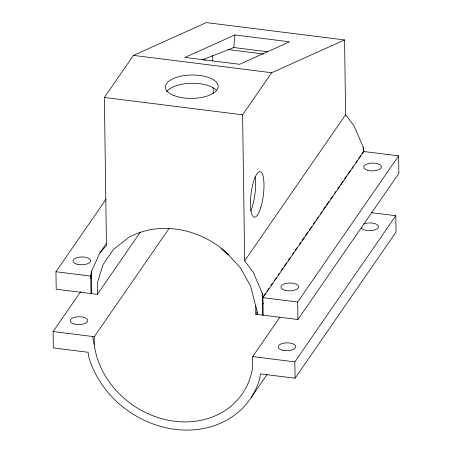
<?xml version="1.0" encoding="UTF-8"?>
<svg xmlns="http://www.w3.org/2000/svg" width="452" height="452" viewBox="0 0 452 452"><rect width="100%" height="100%" fill="white"/><g stroke="black" fill="none" stroke-linecap="round" stroke-linejoin="round"><path stroke-width="0.68" d="M279.929 317.146L252.685 356.583L252.561 367.719A83.58 71.461 34.6 0 1 172.681 420.987A83.58 71.461 34.6 0 1 94.202 344.407L94.287 336.706L169.206 228.254M106.045 199.23L55.952 271.742L56.201 289.201L97.366 294.359L97.491 282.568L103.09 264.533L113.695 249.188L128.588 237.577A83.58 71.461 34.6 0 1 225.825 251.888L240.419 267.844L250.662 286.257L257.838 314.502M263.188 315.174L262.911 297.676L363.877 151.522L398.636 155.878L398.884 173.37L297.913 319.53L255.764 314.242L255.855 305.88M202.445 59.8L233.865 47.539L234.893 34.945L289.574 41.81L239.566 64.303L184.879 57.438L234.893 34.945M106.282 243.605L99.875 252.883L91.315 271.793L90.762 276.104L90.976 293.563M99.875 252.883L106.446 245.549L104.378 97.457L133.436 55.387L206.332 22.6L344.571 39.945L345.611 114.735L244.651 260.889L253.126 272.115L262.239 293.246L262.911 297.676L297.67 302.038L398.636 155.878M91.558 274.946L90.762 276.104L55.952 271.742M371.487 212.666L395.799 215.717L396.031 232.068L295.066 378.228L260.363 373.872L259.764 378.556A92.598 79.173 34.6 0 1 175.156 429.355A92.598 79.173 34.6 0 1 88.835 357.108L88.1 352.289L53.347 347.927L53.116 331.548L80.767 291.523M97.366 294.359L140.233 232.305M244.651 260.889L242.611 114.802L271.675 72.732L344.571 39.945M262.533 297.631L265.335 293.568M266.94 291.252L268.94 288.348M270.946 285.449L272.55 283.127M274.149 280.811L276.155 277.912M278.155 275.008L279.359 273.268M280.963 270.951L282.963 268.047M284.167 266.307L286.574 262.832M288.173 260.51L290.178 257.612M292.178 254.708L293.783 252.391M295.388 250.069L296.987 247.752M299.393 244.272L300.597 242.532M302.196 240.21L304.202 237.311M305.405 235.571L307.806 232.091M309.411 229.769L311.411 226.87M313.417 223.972L315.016 221.649M316.62 219.327L318.225 217.011M320.626 213.53L321.83 211.79M323.434 209.468L325.434 206.57M326.638 204.829L329.039 201.349M330.644 199.027L332.649 196.128M334.649 193.23L335.853 191.49M337.859 188.591L339.458 186.269M340.661 184.529L343.062 181.049M344.667 178.732L346.673 175.828M347.87 174.088L350.277 170.607M351.882 168.291L353.481 165.969M355.888 162.488L357.086 160.748M358.69 158.432L360.696 155.528M361.894 153.787L363.498 151.471M255.764 314.242L257.369 311.92M262.572 304.377L263.375 303.219M251.205 397.466L267.228 374.267M295.066 378.228L294.834 361.877L395.799 215.717M233.865 47.539L267.782 51.799M227.927 49.534L263.471 53.997M203.185 59.811L205.287 60.076M133.436 55.387L271.675 72.732M104.378 97.457L242.611 114.802M53.116 331.548L94.287 336.706M252.685 356.583L294.834 361.877M345.611 114.735L354.085 125.961L363.205 147.092L363.877 151.522M92.643 336.503L94.202 344.407M363.205 147.092L363.25 150.618M297.67 302.038L297.913 319.53M262.239 293.246L262.544 315.089M212.7 55.359L212.779 60.992M213.152 87.761L213.231 93.394M91.315 271.793L91.62 293.642M166.703 91.733A26.397 11.695 -0.8 0 1 191.275 83.264A26.397 11.695 -0.8 0 1 216.677 90.654M90.632 277.342A8.814 3.904 -0.8 0 1 90.846 278.353M255.018 176.839A22.95 6.187 -82.8 0 1 250.668 211.073M228.418 254.939A83.58 71.461 34.6 0 1 221.073 248.447M363.741 224.017A8.814 3.904 -0.8 0 1 377.143 224.61A8.814 3.904 -0.8 0 1 373.16 230.373A8.814 3.904 -0.8 0 1 361.142 227.78M173.969 95.553A26.397 11.695 -0.8 0 0 217.548 88.942A26.397 11.695 -0.8 0 0 183.8 75.659A26.397 11.695 -0.8 0 0 173.969 95.553M260.697 207.813A22.95 6.187 -82.8 0 0 260.505 171.754A22.95 6.187 -82.8 0 0 250.448 203.666A22.95 6.187 -82.8 0 0 260.697 207.813M285.11 290.28A8.814 3.904 -0.8 0 0 298.614 286.969A8.814 3.904 -0.8 0 0 285.681 283.511A8.814 3.904 -0.8 0 0 285.11 290.28M367.883 170.336A8.814 3.904 -0.8 0 0 381.381 167.025A8.814 3.904 -0.8 0 0 368.453 163.567A8.814 3.904 -0.8 0 0 367.883 170.336M77.106 264.205A8.814 3.904 -0.8 0 0 90.603 260.894A8.814 3.904 -0.8 0 0 77.676 257.437A8.814 3.904 -0.8 0 0 77.106 264.205M282.274 350.119A8.814 3.904 -0.8 0 0 295.777 346.803A8.814 3.904 -0.8 0 0 282.85 343.351A8.814 3.904 -0.8 0 0 282.274 350.119M74.269 324.011A8.814 3.904 -0.8 0 0 87.767 320.7A8.814 3.904 -0.8 0 0 74.84 317.242A8.814 3.904 -0.8 0 0 74.269 324.011"/></g></svg>
